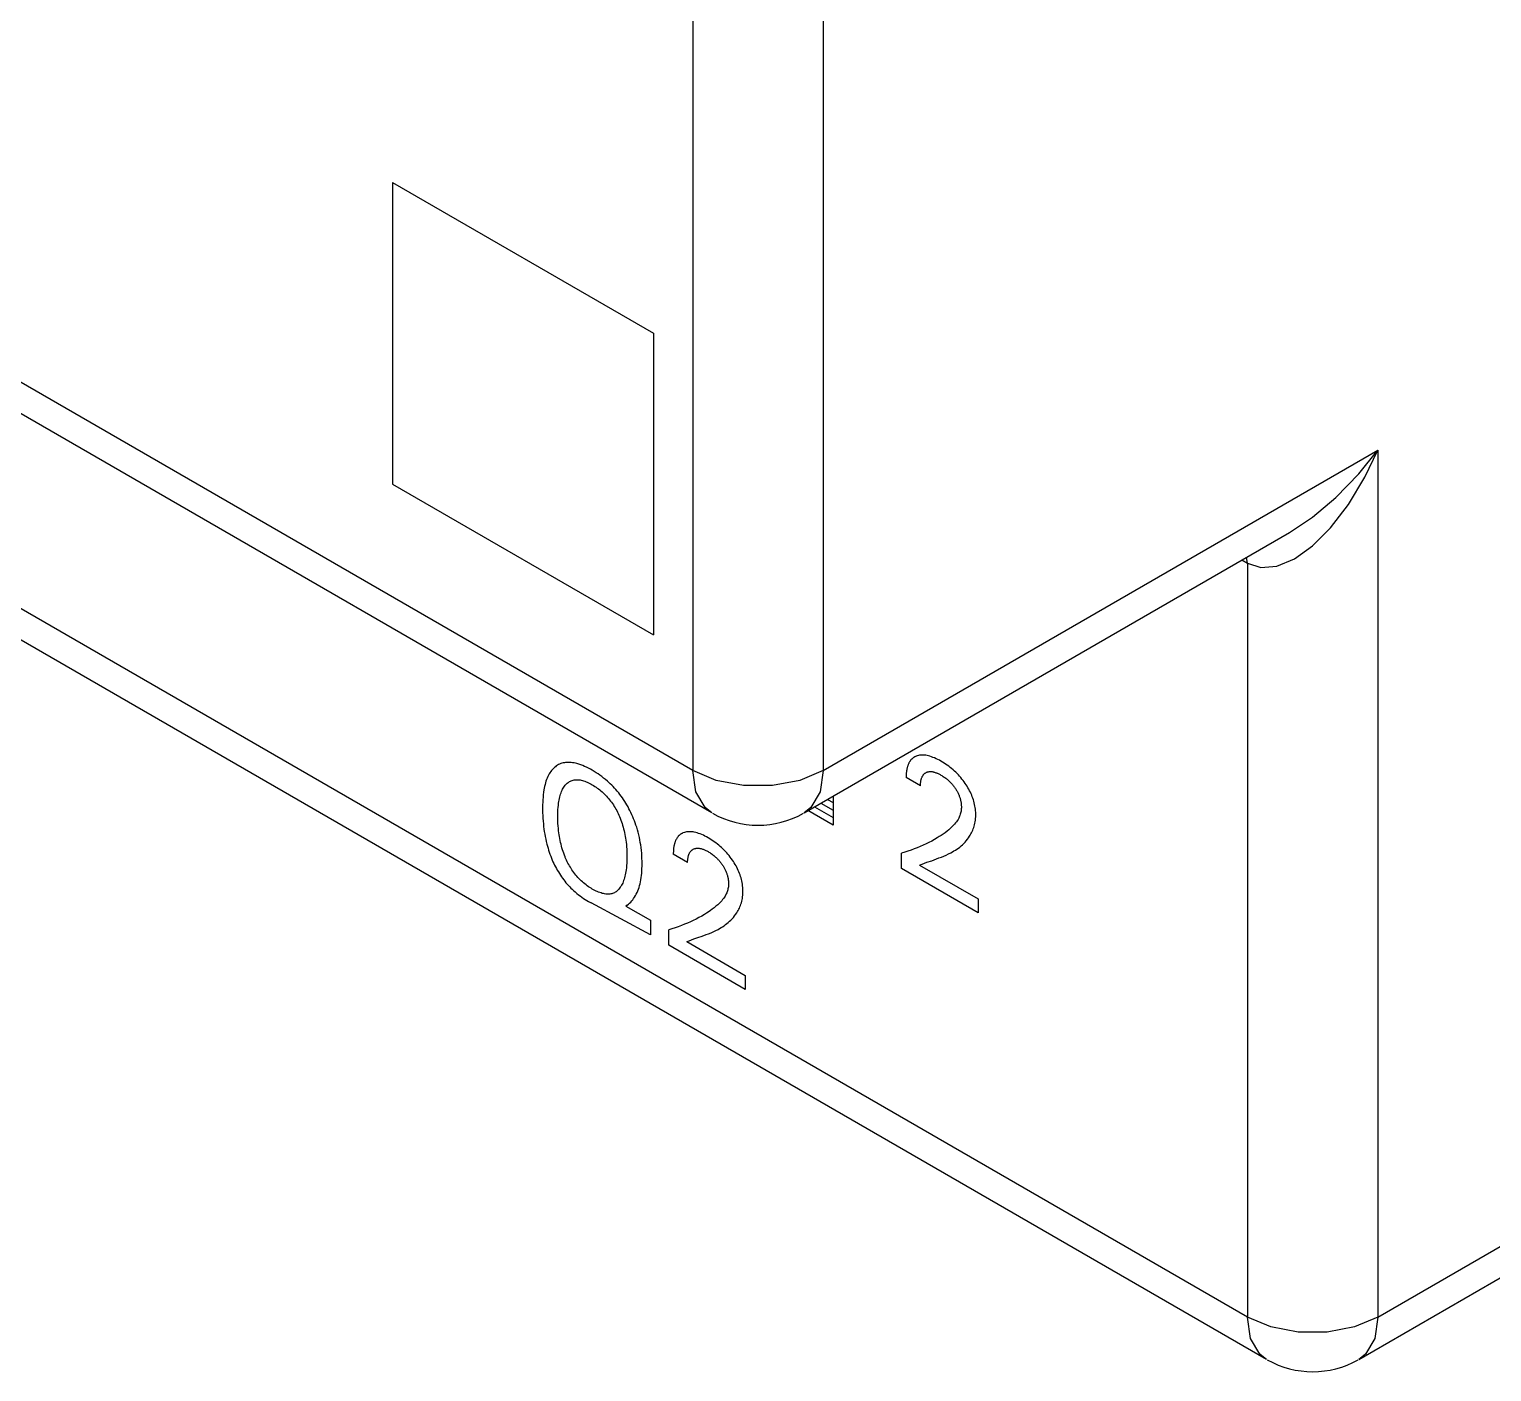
# Model space of a CAD drawing. Extents: x 0 to 420, y 0 to 297.
# Drawn here: x 187.28 to 203.12, y 102.92 to 117.46 of the extents above; entities that cross this region are included whole.
import ezdxf

# ---------------------------------------------------------------- set-up
doc = ezdxf.new("R2010")
doc.units = 0
doc.header["$LTSCALE"] = 23.1
doc.layers.add('40000_ISO', color=7, linetype='CONTINUOUS')

msp = doc.modelspace()

# ---------------------------------------------------------------- linework, layer by layer
at = {"layer": '40000_ISO', "color": 7, "linetype": 'CONTINUOUS'}
for p, q in [((194.467, 144.537), (194.467, 109.427)), ((195.881, 144.537), (195.881, 109.427)), ((194.467, 109.427), (170.779, 123.103)), ((194.674, 108.969), (170.986, 122.646)), ((200.477, 103.508), (176.789, 117.184)), ((200.684, 103.05), (176.996, 116.726)), ((191.214, 115.796), (194.042, 114.163)), ((191.214, 115.796), (191.214, 112.53)), ((194.042, 114.163), (194.042, 110.897)), ((195.881, 109.427), (201.891, 112.897)), ((201.685, 112.642), (201.891, 112.897)), ((201.75, 112.605), (201.891, 112.897)), ((201.891, 112.897), (201.891, 103.508)), ((191.214, 112.53), (194.042, 110.897)), ((201.436, 112.385), (201.685, 112.642)), ((201.57, 112.308), (201.75, 112.605)), ((201.18, 112.17), (201.436, 112.385)), ((201.377, 112.057), (201.57, 112.308)), ((200.934, 112.007), (201.18, 112.17)), ((201.181, 111.86), (201.377, 112.057)), ((195.674, 108.969), (200.934, 112.007)), ((200.416, 111.708), (200.477, 111.673)), ((200.477, 111.673), (200.465, 111.736)), ((200.796, 111.639), (200.985, 111.719)), ((200.985, 111.719), (201.181, 111.86)), ((200.477, 111.673), (200.623, 111.625)), ((200.477, 111.673), (200.477, 103.508)), ((200.623, 111.625), (200.796, 111.639)), ((201.891, 103.508), (214.124, 110.57)), ((201.684, 103.05), (213.167, 109.679)), ((193.012, 109.491), (193.001, 109.484)), ((193.024, 109.496), (193.012, 109.491)), ((193.037, 109.502), (193.024, 109.496)), ((193.05, 109.506), (193.037, 109.502)), ((193.063, 109.51), (193.05, 109.506)), ((193.076, 109.512), (193.063, 109.51)), ((193.09, 109.514), (193.076, 109.512)), ((193.105, 109.516), (193.09, 109.514)), ((193.12, 109.516), (193.105, 109.516)), ((193.135, 109.515), (193.12, 109.516)), ((193.15, 109.514), (193.135, 109.515)), ((193.165, 109.512), (193.15, 109.514)), ((193.181, 109.51), (193.165, 109.512)), ((193.197, 109.506), (193.181, 109.51)), ((193.213, 109.502), (193.197, 109.506)), ((193.233, 109.496), (193.213, 109.502)), ((193.254, 109.489), (193.233, 109.496)), ((193.275, 109.481), (193.254, 109.489)), ((196.8, 109.489), (196.798, 109.483)), ((196.802, 109.494), (196.8, 109.489)), ((196.805, 109.5), (196.802, 109.494)), ((196.807, 109.505), (196.805, 109.5)), ((196.81, 109.51), (196.807, 109.505)), ((196.812, 109.515), (196.81, 109.51)), ((196.815, 109.52), (196.812, 109.515)), ((196.818, 109.524), (196.815, 109.52)), ((196.821, 109.529), (196.818, 109.524)), ((196.824, 109.533), (196.821, 109.529)), ((196.827, 109.538), (196.824, 109.533)), ((196.83, 109.541), (196.827, 109.538)), ((196.834, 109.545), (196.83, 109.541)), ((196.837, 109.549), (196.834, 109.545)), ((196.84, 109.552), (196.837, 109.549)), ((196.844, 109.555), (196.84, 109.552)), ((196.847, 109.558), (196.844, 109.555)), ((196.851, 109.561), (196.847, 109.558)), ((196.855, 109.564), (196.851, 109.561)), ((196.859, 109.567), (196.855, 109.564)), ((196.863, 109.57), (196.859, 109.567)), ((196.867, 109.572), (196.863, 109.57)), ((196.871, 109.574), (196.867, 109.572)), ((196.875, 109.577), (196.871, 109.574)), ((196.879, 109.579), (196.875, 109.577)), ((196.884, 109.581), (196.879, 109.579)), ((196.888, 109.583), (196.884, 109.581)), ((196.9, 109.587), (196.888, 109.583)), ((196.912, 109.59), (196.9, 109.587)), ((196.924, 109.593), (196.912, 109.59)), ((196.937, 109.594), (196.924, 109.593)), ((196.95, 109.595), (196.937, 109.594)), ((196.963, 109.595), (196.95, 109.595)), ((196.978, 109.594), (196.963, 109.595)), ((196.992, 109.592), (196.978, 109.594)), ((197.007, 109.589), (196.992, 109.592)), ((197.022, 109.586), (197.007, 109.589)), ((197.037, 109.582), (197.022, 109.586)), ((197.053, 109.577), (197.037, 109.582)), ((197.07, 109.57), (197.053, 109.577)), ((197.087, 109.563), (197.07, 109.57)), ((197.104, 109.555), (197.087, 109.563)), ((197.122, 109.547), (197.104, 109.555)), ((197.139, 109.538), (197.122, 109.547)), ((197.156, 109.528), (197.139, 109.538)), ((197.173, 109.518), (197.156, 109.528)), ((197.19, 109.507), (197.173, 109.518)), ((197.207, 109.496), (197.19, 109.507)), ((197.224, 109.485), (197.207, 109.496)), ((192.89, 109.345), (192.883, 109.329)), ((192.897, 109.362), (192.89, 109.345)), ((192.904, 109.376), (192.897, 109.362)), ((192.912, 109.39), (192.904, 109.376)), ((192.92, 109.403), (192.912, 109.39)), ((192.929, 109.416), (192.92, 109.403)), ((192.938, 109.428), (192.929, 109.416)), ((192.947, 109.439), (192.938, 109.428)), ((192.958, 109.45), (192.947, 109.439)), ((192.968, 109.46), (192.958, 109.45)), ((192.979, 109.469), (192.968, 109.46)), ((192.989, 109.477), (192.979, 109.469)), ((193.001, 109.484), (192.989, 109.477)), ((193.295, 109.472), (193.275, 109.481)), ((193.316, 109.463), (193.295, 109.472)), ((193.337, 109.452), (193.316, 109.463)), ((193.358, 109.441), (193.337, 109.452)), ((193.379, 109.43), (193.358, 109.441)), ((193.399, 109.417), (193.379, 109.43)), ((193.42, 109.404), (193.399, 109.417)), ((193.441, 109.391), (193.42, 109.404)), ((193.461, 109.377), (193.441, 109.391)), ((193.482, 109.362), (193.461, 109.377)), ((193.502, 109.346), (193.482, 109.362)), ((193.523, 109.33), (193.502, 109.346)), ((193.543, 109.313), (193.523, 109.33)), ((194.72, 109.321), (194.467, 109.427)), ((194.501, 109.197), (194.467, 109.427)), ((195.881, 109.427), (195.628, 109.321)), ((195.881, 109.427), (195.847, 109.197)), ((196.78, 109.389), (196.779, 109.381)), ((196.779, 109.381), (196.779, 109.374)), ((196.779, 109.374), (196.779, 109.366)), ((196.779, 109.366), (196.779, 109.358)), ((196.779, 109.358), (196.779, 109.35)), ((196.935, 109.26), (196.779, 109.35)), ((196.781, 109.404), (196.78, 109.396)), ((196.78, 109.396), (196.78, 109.389)), ((196.782, 109.411), (196.781, 109.404)), ((196.783, 109.418), (196.782, 109.411)), ((196.784, 109.426), (196.783, 109.418)), ((196.785, 109.433), (196.784, 109.426)), ((196.786, 109.44), (196.785, 109.433)), ((196.788, 109.447), (196.786, 109.44)), ((196.789, 109.453), (196.788, 109.447)), ((196.791, 109.46), (196.789, 109.453)), ((196.793, 109.466), (196.791, 109.46)), ((196.794, 109.472), (196.793, 109.466)), ((196.796, 109.478), (196.794, 109.472)), ((196.798, 109.483), (196.796, 109.478)), ((196.942, 109.327), (196.943, 109.333)), ((196.943, 109.333), (196.945, 109.339)), ((196.945, 109.339), (196.947, 109.345)), ((196.947, 109.345), (196.949, 109.351)), ((196.949, 109.351), (196.951, 109.356)), ((196.951, 109.356), (196.953, 109.361)), ((196.953, 109.361), (196.956, 109.366)), ((196.956, 109.366), (196.959, 109.371)), ((196.959, 109.371), (196.962, 109.375)), ((196.962, 109.375), (196.965, 109.38)), ((196.965, 109.38), (196.968, 109.384)), ((196.968, 109.384), (196.972, 109.387)), ((196.972, 109.387), (196.975, 109.391)), ((196.975, 109.391), (196.979, 109.394)), ((196.979, 109.394), (196.983, 109.397)), ((196.983, 109.397), (196.987, 109.4)), ((196.987, 109.4), (196.991, 109.403)), ((196.991, 109.403), (196.996, 109.405)), ((196.996, 109.405), (197.001, 109.408)), ((197.001, 109.408), (197.006, 109.41)), ((197.006, 109.41), (197.011, 109.412)), ((197.011, 109.412), (197.017, 109.413)), ((197.017, 109.413), (197.023, 109.414)), ((197.023, 109.414), (197.029, 109.415)), ((197.029, 109.415), (197.035, 109.416)), ((197.035, 109.416), (197.041, 109.416)), ((197.041, 109.416), (197.047, 109.416)), ((197.047, 109.416), (197.053, 109.416)), ((197.053, 109.416), (197.06, 109.415)), ((197.06, 109.415), (197.067, 109.414)), ((197.067, 109.414), (197.074, 109.413)), ((197.074, 109.413), (197.08, 109.411)), ((197.08, 109.411), (197.087, 109.409)), ((197.087, 109.409), (197.094, 109.407)), ((197.094, 109.407), (197.102, 109.404)), ((197.102, 109.404), (197.11, 109.401)), ((197.11, 109.401), (197.117, 109.398)), ((197.117, 109.398), (197.125, 109.395)), ((197.125, 109.395), (197.133, 109.391)), ((197.133, 109.391), (197.141, 109.387)), ((197.141, 109.387), (197.148, 109.383)), ((197.148, 109.383), (197.156, 109.378)), ((197.156, 109.378), (197.165, 109.373)), ((197.165, 109.373), (197.174, 109.368)), ((197.174, 109.368), (197.182, 109.362)), ((197.182, 109.362), (197.191, 109.356)), ((197.191, 109.356), (197.2, 109.35)), ((197.2, 109.35), (197.208, 109.344)), ((197.208, 109.344), (197.217, 109.337)), ((197.217, 109.337), (197.224, 109.332)), ((197.241, 109.473), (197.224, 109.485)), ((197.224, 109.332), (197.23, 109.326)), ((197.257, 109.46), (197.241, 109.473)), ((197.272, 109.448), (197.257, 109.46)), ((197.287, 109.435), (197.272, 109.448)), ((197.302, 109.422), (197.287, 109.435)), ((197.317, 109.408), (197.302, 109.422)), ((197.331, 109.394), (197.317, 109.408)), ((197.345, 109.38), (197.331, 109.394)), ((197.358, 109.365), (197.345, 109.38)), ((197.371, 109.351), (197.358, 109.365)), ((197.384, 109.335), (197.371, 109.351)), ((197.396, 109.32), (197.384, 109.335)), ((192.851, 109.192), (192.847, 109.165)), ((192.855, 109.217), (192.851, 109.192)), ((192.858, 109.237), (192.855, 109.217)), ((192.862, 109.256), (192.858, 109.237)), ((192.867, 109.275), (192.862, 109.256)), ((192.872, 109.293), (192.867, 109.275)), ((192.877, 109.311), (192.872, 109.293)), ((192.883, 109.329), (192.877, 109.311)), ((193.031, 109.157), (193.036, 109.172)), ((193.036, 109.172), (193.041, 109.187)), ((193.041, 109.187), (193.046, 109.2)), ((193.046, 109.2), (193.051, 109.213)), ((193.051, 109.213), (193.057, 109.225)), ((193.057, 109.225), (193.064, 109.237)), ((193.064, 109.237), (193.071, 109.248)), ((193.071, 109.248), (193.078, 109.258)), ((193.078, 109.258), (193.086, 109.268)), ((193.086, 109.268), (193.093, 109.276)), ((193.093, 109.276), (193.1, 109.284)), ((193.1, 109.284), (193.108, 109.291)), ((193.108, 109.291), (193.116, 109.297)), ((193.116, 109.297), (193.124, 109.303)), ((193.124, 109.303), (193.133, 109.309)), ((193.133, 109.309), (193.142, 109.313)), ((193.142, 109.313), (193.151, 109.317)), ((193.151, 109.317), (193.161, 109.321)), ((193.161, 109.321), (193.171, 109.324)), ((193.171, 109.324), (193.181, 109.326)), ((193.181, 109.326), (193.192, 109.327)), ((193.192, 109.327), (193.202, 109.328)), ((193.202, 109.328), (193.213, 109.328)), ((193.213, 109.328), (193.224, 109.327)), ((193.224, 109.327), (193.236, 109.326)), ((193.236, 109.326), (193.247, 109.325)), ((193.247, 109.325), (193.259, 109.322)), ((193.259, 109.322), (193.272, 109.319)), ((193.272, 109.319), (193.285, 109.315)), ((193.285, 109.315), (193.298, 109.311)), ((193.298, 109.311), (193.311, 109.306)), ((193.311, 109.306), (193.325, 109.3)), ((193.325, 109.3), (193.338, 109.294)), ((193.338, 109.294), (193.352, 109.287)), ((193.352, 109.287), (193.365, 109.28)), ((193.365, 109.28), (193.379, 109.272)), ((193.379, 109.272), (193.392, 109.264)), ((193.392, 109.264), (193.406, 109.256)), ((193.406, 109.256), (193.42, 109.247)), ((193.42, 109.247), (193.433, 109.237)), ((193.433, 109.237), (193.446, 109.228)), ((193.446, 109.228), (193.46, 109.217)), ((193.46, 109.217), (193.473, 109.206)), ((193.473, 109.206), (193.486, 109.195)), ((193.486, 109.195), (193.499, 109.183)), ((193.499, 109.183), (193.511, 109.172)), ((193.511, 109.172), (193.522, 109.161)), ((193.559, 109.298), (193.543, 109.313)), ((193.574, 109.284), (193.559, 109.298)), ((193.59, 109.268), (193.574, 109.284)), ((193.605, 109.253), (193.59, 109.268)), ((193.621, 109.237), (193.605, 109.253)), ((193.635, 109.22), (193.621, 109.237)), ((193.65, 109.203), (193.635, 109.22)), ((193.665, 109.185), (193.65, 109.203)), ((193.679, 109.167), (193.665, 109.185)), ((194.601, 109.026), (194.501, 109.197)), ((195.017, 109.265), (194.72, 109.321)), ((195.33, 109.265), (195.017, 109.265)), ((195.628, 109.321), (195.33, 109.265)), ((195.847, 109.197), (195.747, 109.026)), ((196.935, 109.278), (196.936, 109.287)), ((196.935, 109.269), (196.935, 109.278)), ((196.935, 109.26), (196.935, 109.269)), ((196.936, 109.295), (196.937, 109.303)), ((196.936, 109.287), (196.936, 109.295)), ((196.937, 109.303), (196.938, 109.311)), ((196.938, 109.311), (196.94, 109.319)), ((196.94, 109.319), (196.942, 109.327)), ((197.23, 109.326), (197.237, 109.32)), ((197.237, 109.32), (197.243, 109.314)), ((197.243, 109.314), (197.25, 109.308)), ((197.25, 109.308), (197.256, 109.302)), ((197.256, 109.302), (197.263, 109.295)), ((197.263, 109.295), (197.269, 109.288)), ((197.269, 109.288), (197.275, 109.282)), ((197.275, 109.282), (197.281, 109.275)), ((197.281, 109.275), (197.286, 109.268)), ((197.286, 109.268), (197.292, 109.261)), ((197.292, 109.261), (197.297, 109.254)), ((197.297, 109.254), (197.303, 109.247)), ((197.303, 109.247), (197.308, 109.239)), ((197.308, 109.239), (197.313, 109.232)), ((197.313, 109.232), (197.318, 109.225)), ((197.318, 109.225), (197.322, 109.218)), ((197.322, 109.218), (197.326, 109.21)), ((197.326, 109.21), (197.331, 109.203)), ((197.331, 109.203), (197.335, 109.196)), ((197.335, 109.196), (197.338, 109.188)), ((197.338, 109.188), (197.342, 109.181)), ((197.342, 109.181), (197.346, 109.173)), ((197.346, 109.173), (197.349, 109.166)), ((197.408, 109.304), (197.396, 109.32)), ((197.42, 109.287), (197.408, 109.304)), ((197.43, 109.272), (197.42, 109.287)), ((197.44, 109.257), (197.43, 109.272)), ((197.449, 109.241), (197.44, 109.257)), ((197.458, 109.225), (197.449, 109.241)), ((197.467, 109.209), (197.458, 109.225)), ((197.475, 109.193), (197.467, 109.209)), ((197.483, 109.176), (197.475, 109.193)), ((197.49, 109.16), (197.483, 109.176)), ((192.841, 109.055), (192.84, 109.027)), ((192.84, 109.027), (192.84, 108.998)), ((192.842, 109.083), (192.841, 109.055)), ((192.843, 109.111), (192.842, 109.083)), ((192.845, 109.138), (192.843, 109.111)), ((192.847, 109.165), (192.845, 109.138)), ((193.007, 109.004), (193.009, 109.028)), ((193.009, 109.028), (193.011, 109.051)), ((193.011, 109.051), (193.014, 109.075)), ((193.014, 109.075), (193.016, 109.092)), ((193.016, 109.092), (193.019, 109.108)), ((193.019, 109.108), (193.023, 109.125)), ((193.023, 109.125), (193.027, 109.141)), ((193.027, 109.141), (193.031, 109.157)), ((193.522, 109.161), (193.534, 109.149)), ((193.534, 109.149), (193.545, 109.136)), ((193.545, 109.136), (193.556, 109.124)), ((193.556, 109.124), (193.567, 109.11)), ((193.567, 109.11), (193.577, 109.097)), ((193.577, 109.097), (193.587, 109.083)), ((193.587, 109.083), (193.597, 109.069)), ((193.597, 109.069), (193.607, 109.054)), ((193.607, 109.054), (193.616, 109.039)), ((193.616, 109.039), (193.626, 109.024)), ((193.626, 109.024), (193.634, 109.009)), ((193.692, 109.149), (193.679, 109.167)), ((193.705, 109.131), (193.692, 109.149)), ((193.718, 109.112), (193.705, 109.131)), ((193.731, 109.093), (193.718, 109.112)), ((193.743, 109.073), (193.731, 109.093)), ((193.754, 109.054), (193.743, 109.073)), ((193.766, 109.034), (193.754, 109.054)), ((193.776, 109.014), (193.766, 109.034)), ((193.787, 108.993), (193.776, 109.014)), ((194.674, 108.969), (194.601, 109.026)), ((195.747, 109.026), (195.674, 108.969)), ((195.785, 109.034), (195.987, 108.917)), ((195.856, 109.074), (195.987, 108.998)), ((195.926, 109.115), (195.987, 109.08)), ((195.987, 109.15), (195.987, 108.835)), ((197.349, 109.166), (197.352, 109.158)), ((197.352, 109.158), (197.355, 109.15)), ((197.355, 109.15), (197.358, 109.142)), ((197.358, 109.142), (197.36, 109.135)), ((197.36, 109.135), (197.363, 109.127)), ((197.363, 109.127), (197.365, 109.119)), ((197.365, 109.119), (197.367, 109.112)), ((197.367, 109.112), (197.369, 109.104)), ((197.369, 109.104), (197.371, 109.096)), ((197.371, 109.096), (197.372, 109.088)), ((197.372, 109.088), (197.374, 109.08)), ((197.374, 109.08), (197.375, 109.071)), ((197.375, 109.071), (197.376, 109.063)), ((197.376, 109.063), (197.377, 109.055)), ((197.377, 109.055), (197.377, 109.047)), ((197.377, 109.047), (197.378, 109.04)), ((197.378, 109.024), (197.377, 109.011)), ((197.378, 109.04), (197.378, 109.032)), ((197.378, 109.032), (197.378, 109.024)), ((197.496, 109.143), (197.49, 109.16)), ((197.502, 109.127), (197.496, 109.143)), ((197.508, 109.11), (197.502, 109.127)), ((197.513, 109.094), (197.508, 109.11)), ((197.517, 109.077), (197.513, 109.094)), ((197.521, 109.061), (197.517, 109.077)), ((197.525, 109.043), (197.521, 109.061)), ((197.528, 109.026), (197.525, 109.043)), ((197.53, 109.009), (197.528, 109.026)), ((192.84, 108.998), (192.841, 108.969)), ((192.841, 108.969), (192.842, 108.94)), ((192.842, 108.94), (192.844, 108.91)), ((192.844, 108.91), (192.846, 108.88)), ((192.846, 108.88), (192.849, 108.85)), ((193.005, 108.955), (193.006, 108.98)), ((193.005, 108.93), (193.005, 108.955)), ((193.005, 108.905), (193.005, 108.93)), ((193.006, 108.879), (193.005, 108.905)), ((193.006, 108.98), (193.007, 109.004)), ((193.007, 108.853), (193.006, 108.879)), ((193.634, 109.009), (193.643, 108.993)), ((193.643, 108.993), (193.651, 108.977)), ((193.651, 108.977), (193.658, 108.961)), ((193.658, 108.961), (193.666, 108.945)), ((193.666, 108.945), (193.673, 108.929)), ((193.673, 108.929), (193.68, 108.91)), ((193.68, 108.91), (193.688, 108.891)), ((193.688, 108.891), (193.695, 108.872)), ((193.695, 108.872), (193.701, 108.853)), ((193.798, 108.971), (193.787, 108.993)), ((193.808, 108.949), (193.798, 108.971)), ((193.818, 108.926), (193.808, 108.949)), ((193.827, 108.904), (193.818, 108.926)), ((193.836, 108.881), (193.827, 108.904)), ((193.845, 108.859), (193.836, 108.881)), ((193.852, 108.836), (193.845, 108.859)), ((195.987, 108.835), (195.714, 108.993)), ((197.314, 108.859), (197.304, 108.847)), ((197.323, 108.871), (197.314, 108.859)), ((197.332, 108.884), (197.323, 108.871)), ((197.341, 108.898), (197.332, 108.884)), ((197.349, 108.912), (197.341, 108.898)), ((197.353, 108.922), (197.349, 108.912)), ((197.358, 108.932), (197.353, 108.922)), ((197.362, 108.942), (197.358, 108.932)), ((197.366, 108.953), (197.362, 108.942)), ((197.369, 108.964), (197.366, 108.953)), ((197.372, 108.975), (197.369, 108.964)), ((197.374, 108.987), (197.372, 108.975)), ((197.376, 108.999), (197.374, 108.987)), ((197.377, 109.011), (197.376, 108.999)), ((197.52, 108.84), (197.524, 108.856)), ((197.524, 108.856), (197.527, 108.873)), ((197.527, 108.873), (197.53, 108.889)), ((197.532, 108.992), (197.53, 109.009)), ((197.53, 108.889), (197.532, 108.906)), ((197.533, 108.975), (197.532, 108.992)), ((197.532, 108.906), (197.533, 108.924)), ((197.534, 108.958), (197.533, 108.975)), ((197.533, 108.924), (197.534, 108.942)), ((197.534, 108.942), (197.534, 108.958)), ((192.849, 108.85), (192.852, 108.82)), ((192.852, 108.82), (192.855, 108.793)), ((192.855, 108.793), (192.859, 108.766)), ((192.859, 108.766), (192.864, 108.739)), ((192.864, 108.739), (192.869, 108.712)), ((192.869, 108.712), (192.874, 108.685)), ((193.008, 108.827), (193.007, 108.853)), ((193.011, 108.8), (193.008, 108.827)), ((193.014, 108.773), (193.011, 108.8)), ((193.016, 108.753), (193.014, 108.773)), ((193.019, 108.732), (193.016, 108.753)), ((193.022, 108.712), (193.019, 108.732)), ((193.026, 108.691), (193.022, 108.712)), ((193.701, 108.853), (193.707, 108.834)), ((193.707, 108.834), (193.713, 108.815)), ((193.713, 108.815), (193.718, 108.796)), ((193.718, 108.796), (193.723, 108.775)), ((193.723, 108.775), (193.728, 108.755)), ((193.728, 108.755), (193.732, 108.734)), ((193.732, 108.734), (193.736, 108.713)), ((193.736, 108.713), (193.739, 108.693)), ((193.86, 108.814), (193.852, 108.836)), ((193.868, 108.786), (193.86, 108.814)), ((193.876, 108.758), (193.868, 108.786)), ((193.883, 108.731), (193.876, 108.758)), ((193.889, 108.703), (193.883, 108.731)), ((193.894, 108.676), (193.889, 108.703)), ((194.298, 108.699), (194.295, 108.695)), ((194.302, 108.703), (194.298, 108.699)), ((194.305, 108.708), (194.302, 108.703)), ((194.308, 108.712), (194.305, 108.708)), ((194.311, 108.715), (194.308, 108.712)), ((194.314, 108.719), (194.311, 108.715)), ((194.318, 108.722), (194.314, 108.719)), ((194.321, 108.725), (194.318, 108.722)), ((194.325, 108.729), (194.321, 108.725)), ((194.329, 108.732), (194.325, 108.729)), ((194.332, 108.734), (194.329, 108.732)), ((194.336, 108.737), (194.332, 108.734)), ((194.34, 108.74), (194.336, 108.737)), ((194.344, 108.742), (194.34, 108.74)), ((194.348, 108.745), (194.344, 108.742)), ((194.352, 108.747), (194.348, 108.745)), ((194.357, 108.749), (194.352, 108.747)), ((194.361, 108.751), (194.357, 108.749)), ((194.365, 108.753), (194.361, 108.751)), ((194.377, 108.757), (194.365, 108.753)), ((194.389, 108.76), (194.377, 108.757)), ((194.401, 108.763), (194.389, 108.76)), ((194.414, 108.764), (194.401, 108.763)), ((194.427, 108.765), (194.414, 108.764)), ((194.441, 108.765), (194.427, 108.765)), ((194.455, 108.764), (194.441, 108.765)), ((194.47, 108.762), (194.455, 108.764)), ((194.484, 108.76), (194.47, 108.762)), ((194.499, 108.756), (194.484, 108.76)), ((194.515, 108.752), (194.499, 108.756)), ((194.53, 108.747), (194.515, 108.752)), ((194.547, 108.741), (194.53, 108.747)), ((194.564, 108.733), (194.547, 108.741)), ((194.582, 108.726), (194.564, 108.733)), ((194.599, 108.717), (194.582, 108.726)), ((194.616, 108.708), (194.599, 108.717)), ((194.634, 108.698), (194.616, 108.708)), ((194.651, 108.688), (194.634, 108.698)), ((197.115, 108.698), (197.086, 108.681)), ((197.137, 108.711), (197.115, 108.698)), ((197.159, 108.725), (197.137, 108.711)), ((197.18, 108.739), (197.159, 108.725)), ((197.201, 108.754), (197.18, 108.739)), ((197.222, 108.77), (197.201, 108.754)), ((197.242, 108.786), (197.222, 108.77)), ((197.261, 108.804), (197.242, 108.786)), ((197.272, 108.814), (197.261, 108.804)), ((197.283, 108.824), (197.272, 108.814)), ((197.294, 108.835), (197.283, 108.824)), ((197.304, 108.847), (197.294, 108.835)), ((197.443, 108.683), (197.455, 108.699)), ((197.455, 108.699), (197.466, 108.716)), ((197.466, 108.716), (197.474, 108.728)), ((197.474, 108.728), (197.481, 108.741)), ((197.481, 108.741), (197.488, 108.754)), ((197.488, 108.754), (197.494, 108.767)), ((197.494, 108.767), (197.5, 108.781)), ((197.5, 108.781), (197.506, 108.795)), ((197.506, 108.795), (197.511, 108.81)), ((197.511, 108.81), (197.516, 108.825)), ((197.516, 108.825), (197.52, 108.84)), ((192.874, 108.685), (192.88, 108.657)), ((192.88, 108.657), (192.887, 108.63)), ((192.887, 108.63), (192.893, 108.608)), ((192.893, 108.608), (192.899, 108.587)), ((192.899, 108.587), (192.905, 108.565)), ((192.905, 108.565), (192.912, 108.543)), ((192.912, 108.543), (192.92, 108.522)), ((193.03, 108.67), (193.026, 108.691)), ((193.035, 108.649), (193.03, 108.67)), ((193.04, 108.628), (193.035, 108.649)), ((193.045, 108.608), (193.04, 108.628)), ((193.05, 108.589), (193.045, 108.608)), ((193.056, 108.57), (193.05, 108.589)), ((193.062, 108.551), (193.056, 108.57)), ((193.069, 108.532), (193.062, 108.551)), ((193.739, 108.693), (193.742, 108.673)), ((193.742, 108.673), (193.745, 108.653)), ((193.745, 108.653), (193.748, 108.626)), ((193.748, 108.626), (193.75, 108.6)), ((193.75, 108.6), (193.752, 108.574)), ((193.752, 108.574), (193.753, 108.548)), ((193.753, 108.548), (193.753, 108.523)), ((193.899, 108.649), (193.894, 108.676)), ((193.903, 108.622), (193.899, 108.649)), ((193.908, 108.592), (193.903, 108.622)), ((193.911, 108.562), (193.908, 108.592)), ((193.914, 108.533), (193.911, 108.562)), ((194.257, 108.544), (194.256, 108.536)), ((194.258, 108.567), (194.257, 108.559)), ((194.257, 108.559), (194.257, 108.551)), ((194.257, 108.551), (194.257, 108.544)), ((194.259, 108.574), (194.258, 108.567)), ((194.26, 108.589), (194.259, 108.581)), ((194.259, 108.581), (194.259, 108.574)), ((194.261, 108.596), (194.26, 108.589)), ((194.262, 108.603), (194.261, 108.596)), ((194.264, 108.61), (194.262, 108.603)), ((194.265, 108.617), (194.264, 108.61)), ((194.267, 108.624), (194.265, 108.617)), ((194.268, 108.63), (194.267, 108.624)), ((194.27, 108.636), (194.268, 108.63)), ((194.272, 108.642), (194.27, 108.636)), ((194.274, 108.648), (194.272, 108.642)), ((194.276, 108.654), (194.274, 108.648)), ((194.278, 108.659), (194.276, 108.654)), ((194.28, 108.665), (194.278, 108.659)), ((194.282, 108.67), (194.28, 108.665)), ((194.285, 108.675), (194.282, 108.67)), ((194.287, 108.68), (194.285, 108.675)), ((194.29, 108.685), (194.287, 108.68)), ((194.293, 108.69), (194.29, 108.685)), ((194.295, 108.695), (194.293, 108.69)), ((194.433, 108.536), (194.436, 108.541)), ((194.436, 108.541), (194.439, 108.546)), ((194.439, 108.546), (194.442, 108.55)), ((194.442, 108.55), (194.446, 108.554)), ((194.446, 108.554), (194.449, 108.558)), ((194.449, 108.558), (194.453, 108.561)), ((194.453, 108.561), (194.456, 108.565)), ((194.456, 108.565), (194.46, 108.568)), ((194.46, 108.568), (194.465, 108.57)), ((194.465, 108.57), (194.469, 108.573)), ((194.469, 108.573), (194.473, 108.575)), ((194.473, 108.575), (194.478, 108.578)), ((194.478, 108.578), (194.483, 108.58)), ((194.483, 108.58), (194.489, 108.582)), ((194.489, 108.582), (194.494, 108.583)), ((194.494, 108.583), (194.5, 108.584)), ((194.5, 108.584), (194.506, 108.585)), ((194.506, 108.585), (194.512, 108.586)), ((194.512, 108.586), (194.518, 108.586)), ((194.518, 108.586), (194.524, 108.586)), ((194.524, 108.586), (194.531, 108.586)), ((194.531, 108.586), (194.537, 108.585)), ((194.537, 108.585), (194.544, 108.584)), ((194.544, 108.584), (194.551, 108.583)), ((194.551, 108.583), (194.558, 108.581)), ((194.558, 108.581), (194.565, 108.579)), ((194.565, 108.579), (194.572, 108.577)), ((194.572, 108.577), (194.579, 108.575)), ((194.579, 108.575), (194.587, 108.572)), ((194.587, 108.572), (194.595, 108.568)), ((194.595, 108.568), (194.602, 108.565)), ((194.602, 108.565), (194.61, 108.561)), ((194.61, 108.561), (194.618, 108.557)), ((194.618, 108.557), (194.626, 108.553)), ((194.626, 108.553), (194.634, 108.549)), ((194.634, 108.549), (194.642, 108.544)), ((194.642, 108.544), (194.651, 108.538)), ((194.668, 108.678), (194.651, 108.688)), ((194.651, 108.538), (194.66, 108.533)), ((194.684, 108.667), (194.668, 108.678)), ((194.701, 108.655), (194.684, 108.667)), ((194.718, 108.643), (194.701, 108.655)), ((194.735, 108.63), (194.718, 108.643)), ((194.75, 108.618), (194.735, 108.63)), ((194.765, 108.605), (194.75, 108.618)), ((194.779, 108.592), (194.765, 108.605)), ((194.794, 108.579), (194.779, 108.592)), ((194.808, 108.564), (194.794, 108.579)), ((194.823, 108.55), (194.808, 108.564)), ((194.836, 108.535), (194.823, 108.55)), ((196.764, 108.543), (196.729, 108.532)), ((196.799, 108.554), (196.764, 108.543)), ((196.833, 108.566), (196.799, 108.554)), ((196.867, 108.579), (196.833, 108.566)), ((196.9, 108.591), (196.867, 108.579)), ((196.932, 108.605), (196.9, 108.591)), ((196.964, 108.619), (196.932, 108.605)), ((196.996, 108.634), (196.964, 108.619)), ((197.026, 108.649), (196.996, 108.634)), ((197.056, 108.664), (197.026, 108.649)), ((197.086, 108.681), (197.056, 108.664)), ((197.263, 108.537), (197.28, 108.546)), ((197.28, 108.546), (197.297, 108.556)), ((197.297, 108.556), (197.313, 108.566)), ((197.313, 108.566), (197.329, 108.576)), ((197.329, 108.576), (197.345, 108.588)), ((197.345, 108.588), (197.36, 108.599)), ((197.36, 108.599), (197.375, 108.612)), ((197.375, 108.612), (197.389, 108.624)), ((197.389, 108.624), (197.403, 108.638)), ((197.403, 108.638), (197.417, 108.652)), ((197.417, 108.652), (197.43, 108.667)), ((197.43, 108.667), (197.443, 108.683)), ((192.92, 108.522), (192.928, 108.5)), ((192.928, 108.5), (192.936, 108.479)), ((192.936, 108.479), (192.945, 108.457)), ((192.945, 108.457), (192.953, 108.438)), ((192.953, 108.438), (192.962, 108.42)), ((192.962, 108.42), (192.971, 108.401)), ((192.971, 108.401), (192.98, 108.383)), ((192.98, 108.383), (192.99, 108.365)), ((193.076, 108.512), (193.069, 108.532)), ((193.084, 108.493), (193.076, 108.512)), ((193.086, 108.487), (193.084, 108.493)), ((193.093, 108.471), (193.086, 108.487)), ((193.1, 108.456), (193.093, 108.471)), ((193.108, 108.44), (193.1, 108.456)), ((193.115, 108.425), (193.108, 108.44)), ((193.124, 108.409), (193.115, 108.425)), ((193.132, 108.394), (193.124, 108.409)), ((193.141, 108.379), (193.132, 108.394)), ((193.15, 108.365), (193.141, 108.379)), ((193.75, 108.398), (193.748, 108.374)), ((193.752, 108.423), (193.75, 108.398)), ((193.753, 108.448), (193.752, 108.423)), ((193.753, 108.523), (193.754, 108.498)), ((193.754, 108.498), (193.753, 108.473)), ((193.753, 108.473), (193.753, 108.448)), ((193.916, 108.504), (193.914, 108.533)), ((193.917, 108.475), (193.916, 108.504)), ((193.918, 108.447), (193.917, 108.475)), ((193.917, 108.367), (193.918, 108.393)), ((193.918, 108.419), (193.918, 108.447)), ((193.918, 108.393), (193.918, 108.419)), ((194.256, 108.536), (194.256, 108.528)), ((194.256, 108.528), (194.256, 108.521)), ((194.412, 108.431), (194.256, 108.521)), ((194.412, 108.448), (194.413, 108.457)), ((194.412, 108.439), (194.412, 108.448)), ((194.412, 108.431), (194.412, 108.439)), ((194.413, 108.457), (194.414, 108.465)), ((194.414, 108.465), (194.415, 108.474)), ((194.415, 108.474), (194.416, 108.482)), ((194.416, 108.482), (194.417, 108.49)), ((194.417, 108.49), (194.419, 108.497)), ((194.419, 108.497), (194.42, 108.503)), ((194.42, 108.503), (194.422, 108.509)), ((194.422, 108.509), (194.424, 108.515)), ((194.424, 108.515), (194.426, 108.521)), ((194.426, 108.521), (194.428, 108.526)), ((194.428, 108.526), (194.431, 108.531)), ((194.431, 108.531), (194.433, 108.536)), ((194.66, 108.533), (194.668, 108.527)), ((194.668, 108.527), (194.677, 108.521)), ((194.677, 108.521), (194.686, 108.514)), ((194.686, 108.514), (194.694, 108.507)), ((194.694, 108.507), (194.701, 108.502)), ((194.701, 108.502), (194.708, 108.496)), ((194.708, 108.496), (194.714, 108.49)), ((194.714, 108.49), (194.721, 108.484)), ((194.721, 108.484), (194.727, 108.478)), ((194.727, 108.478), (194.734, 108.472)), ((194.734, 108.472), (194.74, 108.465)), ((194.74, 108.465), (194.747, 108.459)), ((194.747, 108.459), (194.752, 108.452)), ((194.752, 108.452), (194.758, 108.445)), ((194.758, 108.445), (194.764, 108.438)), ((194.764, 108.438), (194.769, 108.431)), ((194.769, 108.431), (194.775, 108.424)), ((194.775, 108.424), (194.78, 108.417)), ((194.78, 108.417), (194.785, 108.41)), ((194.785, 108.41), (194.79, 108.402)), ((194.79, 108.402), (194.795, 108.395)), ((194.795, 108.395), (194.799, 108.388)), ((194.799, 108.388), (194.804, 108.381)), ((194.804, 108.381), (194.808, 108.373)), ((194.849, 108.521), (194.836, 108.535)), ((194.861, 108.506), (194.849, 108.521)), ((194.873, 108.49), (194.861, 108.506)), ((194.885, 108.474), (194.873, 108.49)), ((194.897, 108.458), (194.885, 108.474)), ((194.907, 108.442), (194.897, 108.458)), ((194.917, 108.427), (194.907, 108.442)), ((194.927, 108.411), (194.917, 108.427)), ((194.936, 108.395), (194.927, 108.411)), ((194.944, 108.379), (194.936, 108.395)), ((194.953, 108.363), (194.944, 108.379)), ((196.729, 108.366), (196.729, 108.532)), ((196.925, 108.404), (196.951, 108.414)), ((196.925, 108.404), (197.558, 108.039)), ((196.951, 108.414), (196.977, 108.423)), ((196.977, 108.423), (197.003, 108.433)), ((197.003, 108.433), (197.056, 108.451)), ((197.056, 108.451), (197.082, 108.461)), ((197.082, 108.461), (197.109, 108.47)), ((197.109, 108.47), (197.135, 108.48)), ((197.135, 108.48), (197.161, 108.49)), ((197.161, 108.49), (197.187, 108.501)), ((197.187, 108.501), (197.213, 108.512)), ((197.213, 108.512), (197.238, 108.524)), ((197.238, 108.524), (197.263, 108.537)), ((192.99, 108.365), (193, 108.347)), ((193, 108.347), (193.011, 108.329)), ((193.011, 108.329), (193.022, 108.311)), ((193.022, 108.311), (193.033, 108.294)), ((193.033, 108.294), (193.044, 108.277)), ((193.044, 108.277), (193.056, 108.26)), ((193.056, 108.26), (193.069, 108.244)), ((193.069, 108.244), (193.081, 108.228)), ((193.081, 108.228), (193.094, 108.212)), ((193.159, 108.35), (193.15, 108.365)), ((193.169, 108.336), (193.159, 108.35)), ((193.179, 108.322), (193.169, 108.336)), ((193.19, 108.308), (193.179, 108.322)), ((193.2, 108.295), (193.19, 108.308)), ((193.211, 108.282), (193.2, 108.295)), ((193.223, 108.269), (193.211, 108.282)), ((193.234, 108.257), (193.223, 108.269)), ((193.246, 108.245), (193.234, 108.257)), ((193.257, 108.234), (193.246, 108.245)), ((193.271, 108.222), (193.257, 108.234)), ((193.284, 108.21), (193.271, 108.222)), ((193.713, 108.222), (193.708, 108.209)), ((193.718, 108.235), (193.713, 108.222)), ((193.724, 108.251), (193.718, 108.235)), ((193.728, 108.266), (193.724, 108.251)), ((193.732, 108.283), (193.728, 108.266)), ((193.736, 108.299), (193.732, 108.283)), ((193.739, 108.316), (193.736, 108.299)), ((193.742, 108.333), (193.739, 108.316)), ((193.745, 108.351), (193.742, 108.333)), ((193.748, 108.374), (193.745, 108.351)), ((193.896, 108.201), (193.9, 108.222)), ((193.9, 108.222), (193.905, 108.245)), ((193.905, 108.245), (193.908, 108.268)), ((193.908, 108.268), (193.911, 108.292)), ((193.911, 108.292), (193.914, 108.317)), ((193.914, 108.317), (193.916, 108.342)), ((193.916, 108.342), (193.917, 108.367)), ((194.808, 108.373), (194.812, 108.366)), ((194.812, 108.366), (194.816, 108.358)), ((194.816, 108.358), (194.82, 108.351)), ((194.82, 108.351), (194.823, 108.343)), ((194.823, 108.343), (194.826, 108.336)), ((194.826, 108.336), (194.83, 108.328)), ((194.83, 108.328), (194.833, 108.32)), ((194.833, 108.32), (194.835, 108.313)), ((194.835, 108.313), (194.838, 108.305)), ((194.838, 108.305), (194.84, 108.297)), ((194.84, 108.297), (194.842, 108.289)), ((194.842, 108.289), (194.844, 108.282)), ((194.844, 108.282), (194.846, 108.274)), ((194.846, 108.274), (194.848, 108.267)), ((194.848, 108.267), (194.85, 108.258)), ((194.85, 108.258), (194.851, 108.25)), ((194.851, 108.25), (194.852, 108.242)), ((194.852, 108.242), (194.853, 108.234)), ((194.853, 108.234), (194.854, 108.226)), ((194.854, 108.226), (194.855, 108.218)), ((194.96, 108.346), (194.953, 108.363)), ((194.967, 108.33), (194.96, 108.346)), ((194.974, 108.313), (194.967, 108.33)), ((194.98, 108.297), (194.974, 108.313)), ((194.985, 108.28), (194.98, 108.297)), ((194.99, 108.264), (194.985, 108.28)), ((194.995, 108.247), (194.99, 108.264)), ((194.998, 108.231), (194.995, 108.247)), ((195.002, 108.213), (194.998, 108.231)), ((197.558, 107.887), (196.729, 108.366)), ((193.094, 108.212), (193.107, 108.197)), ((193.107, 108.197), (193.12, 108.182)), ((193.12, 108.182), (193.134, 108.168)), ((193.134, 108.168), (193.148, 108.154)), ((193.148, 108.154), (193.161, 108.141)), ((193.161, 108.141), (193.175, 108.127)), ((193.175, 108.127), (193.193, 108.112)), ((193.193, 108.112), (193.211, 108.097)), ((193.211, 108.097), (193.229, 108.082)), ((193.229, 108.082), (193.247, 108.069)), ((193.247, 108.069), (193.265, 108.056)), ((193.297, 108.199), (193.284, 108.21)), ((193.311, 108.189), (193.297, 108.199)), ((193.324, 108.179), (193.311, 108.189)), ((193.338, 108.169), (193.324, 108.179)), ((193.351, 108.16), (193.338, 108.169)), ((193.365, 108.152), (193.351, 108.16)), ((193.379, 108.144), (193.365, 108.152)), ((193.392, 108.136), (193.379, 108.144)), ((193.406, 108.129), (193.392, 108.136)), ((193.42, 108.122), (193.406, 108.129)), ((193.433, 108.116), (193.42, 108.122)), ((193.447, 108.11), (193.433, 108.116)), ((193.46, 108.105), (193.447, 108.11)), ((193.474, 108.101), (193.46, 108.105)), ((193.487, 108.097), (193.474, 108.101)), ((193.5, 108.094), (193.487, 108.097)), ((193.512, 108.091), (193.5, 108.094)), ((193.524, 108.09), (193.512, 108.091)), ((193.535, 108.089), (193.524, 108.09)), ((193.546, 108.088), (193.535, 108.089)), ((193.557, 108.089), (193.546, 108.088)), ((193.568, 108.09), (193.557, 108.089)), ((193.579, 108.091), (193.568, 108.09)), ((193.589, 108.093), (193.579, 108.091)), ((193.599, 108.096), (193.589, 108.093)), ((193.609, 108.1), (193.599, 108.096)), ((193.618, 108.104), (193.609, 108.1)), ((193.627, 108.11), (193.618, 108.104)), ((193.636, 108.115), (193.627, 108.11)), ((193.644, 108.122), (193.636, 108.115)), ((193.652, 108.128), (193.644, 108.122)), ((193.66, 108.136), (193.652, 108.128)), ((193.667, 108.144), (193.66, 108.136)), ((193.674, 108.152), (193.667, 108.144)), ((193.682, 108.163), (193.674, 108.152)), ((193.689, 108.173), (193.682, 108.163)), ((193.696, 108.185), (193.689, 108.173)), ((193.702, 108.197), (193.696, 108.185)), ((193.708, 108.209), (193.702, 108.197)), ((193.837, 108.057), (193.846, 108.072)), ((193.846, 108.072), (193.855, 108.088)), ((193.855, 108.088), (193.864, 108.106)), ((193.864, 108.106), (193.871, 108.123)), ((193.871, 108.123), (193.878, 108.142)), ((193.878, 108.142), (193.885, 108.161)), ((193.885, 108.161), (193.89, 108.181)), ((193.89, 108.181), (193.896, 108.201)), ((194.818, 108.068), (194.81, 108.054)), ((194.826, 108.083), (194.818, 108.068)), ((194.831, 108.092), (194.826, 108.083)), ((194.835, 108.102), (194.831, 108.092)), ((194.839, 108.112), (194.835, 108.102)), ((194.843, 108.123), (194.839, 108.112)), ((194.846, 108.134), (194.843, 108.123)), ((194.849, 108.145), (194.846, 108.134)), ((194.852, 108.157), (194.849, 108.145)), ((194.853, 108.169), (194.852, 108.157)), ((194.855, 108.182), (194.853, 108.169)), ((194.855, 108.218), (194.855, 108.21)), ((194.855, 108.21), (194.855, 108.202)), ((194.855, 108.202), (194.855, 108.194)), ((194.855, 108.194), (194.855, 108.182)), ((195.005, 108.196), (195.002, 108.213)), ((195.007, 108.179), (195.005, 108.196)), ((195.009, 108.162), (195.007, 108.179)), ((195.007, 108.059), (195.009, 108.077)), ((195.01, 108.145), (195.009, 108.162)), ((195.009, 108.077), (195.011, 108.094)), ((195.011, 108.128), (195.01, 108.145)), ((195.011, 108.112), (195.011, 108.128)), ((195.011, 108.094), (195.011, 108.112)), ((193.265, 108.056), (193.283, 108.043)), ((193.283, 108.043), (193.301, 108.031)), ((193.301, 108.031), (193.32, 108.02)), ((193.32, 108.02), (193.338, 108.009)), ((193.338, 108.009), (193.353, 108)), ((193.353, 108), (193.367, 107.993)), ((194.01, 107.649), (193.367, 107.993)), ((193.757, 107.97), (193.744, 107.96)), ((193.744, 107.96), (194.01, 107.807)), ((193.757, 107.97), (193.77, 107.98)), ((193.77, 107.98), (193.783, 107.991)), ((193.783, 107.991), (193.795, 108.002)), ((193.795, 108.002), (193.806, 108.015)), ((193.806, 108.015), (193.817, 108.028)), ((193.817, 108.028), (193.827, 108.042)), ((193.827, 108.042), (193.837, 108.057)), ((194.658, 107.91), (194.636, 107.895)), ((194.678, 107.925), (194.658, 107.91)), ((194.699, 107.94), (194.678, 107.925)), ((194.719, 107.957), (194.699, 107.94)), ((194.739, 107.974), (194.719, 107.957)), ((194.75, 107.984), (194.739, 107.974)), ((194.76, 107.995), (194.75, 107.984)), ((194.771, 108.005), (194.76, 107.995)), ((194.781, 108.017), (194.771, 108.005)), ((194.791, 108.029), (194.781, 108.017)), ((194.801, 108.041), (194.791, 108.029)), ((194.81, 108.054), (194.801, 108.041)), ((194.951, 107.899), (194.958, 107.911)), ((194.958, 107.911), (194.965, 107.924)), ((194.965, 107.924), (194.972, 107.938)), ((194.972, 107.938), (194.978, 107.951)), ((194.978, 107.951), (194.984, 107.966)), ((194.984, 107.966), (194.989, 107.98)), ((194.989, 107.98), (194.994, 107.995)), ((194.994, 107.995), (194.998, 108.011)), ((194.998, 108.011), (195.002, 108.026)), ((195.002, 108.026), (195.005, 108.043)), ((195.005, 108.043), (195.007, 108.059)), ((197.558, 108.039), (197.558, 107.887)), ((194.01, 107.807), (194.01, 107.649)), ((194.345, 107.749), (194.311, 107.736)), ((194.377, 107.762), (194.345, 107.749)), ((194.41, 107.775), (194.377, 107.762)), ((194.442, 107.789), (194.41, 107.775)), ((194.473, 107.804), (194.442, 107.789)), ((194.504, 107.819), (194.473, 107.804)), ((194.534, 107.835), (194.504, 107.819)), ((194.564, 107.851), (194.534, 107.835)), ((194.593, 107.868), (194.564, 107.851)), ((194.615, 107.881), (194.593, 107.868)), ((194.636, 107.895), (194.615, 107.881)), ((194.79, 107.736), (194.806, 107.747)), ((194.806, 107.747), (194.822, 107.758)), ((194.822, 107.758), (194.837, 107.769)), ((194.837, 107.769), (194.852, 107.782)), ((194.852, 107.782), (194.867, 107.795)), ((194.867, 107.795), (194.881, 107.808)), ((194.881, 107.808), (194.894, 107.822)), ((194.894, 107.822), (194.907, 107.837)), ((194.907, 107.837), (194.92, 107.853)), ((194.92, 107.853), (194.932, 107.869)), ((194.932, 107.869), (194.944, 107.886)), ((194.944, 107.886), (194.951, 107.899)), ((194.242, 107.713), (194.207, 107.702)), ((194.207, 107.536), (194.207, 107.702)), ((194.276, 107.724), (194.242, 107.713)), ((194.311, 107.736), (194.276, 107.724)), ((194.428, 107.584), (194.454, 107.594)), ((194.454, 107.594), (194.48, 107.603)), ((194.48, 107.603), (194.533, 107.621)), ((194.533, 107.621), (194.559, 107.631)), ((194.559, 107.631), (194.586, 107.64)), ((194.586, 107.64), (194.612, 107.65)), ((194.612, 107.65), (194.639, 107.66)), ((194.639, 107.66), (194.665, 107.671)), ((194.665, 107.671), (194.69, 107.682)), ((194.69, 107.682), (194.716, 107.694)), ((194.716, 107.694), (194.741, 107.707)), ((194.741, 107.707), (194.758, 107.716)), ((194.758, 107.716), (194.774, 107.726)), ((194.774, 107.726), (194.79, 107.736)), ((195.036, 107.057), (194.207, 107.536)), ((194.403, 107.574), (194.428, 107.584)), ((194.403, 107.574), (195.036, 107.209)), ((195.036, 107.209), (195.036, 107.057)), ((200.73, 103.401), (200.477, 103.508)), ((200.511, 103.277), (200.477, 103.508)), ((201.891, 103.508), (201.638, 103.401)), ((201.891, 103.508), (201.857, 103.277)), ((201.028, 103.346), (200.73, 103.401)), ((201.341, 103.346), (201.028, 103.346)), ((201.638, 103.401), (201.341, 103.346)), ((200.611, 103.107), (200.511, 103.277)), ((201.857, 103.277), (201.757, 103.107)), ((200.684, 103.05), (200.611, 103.107)), ((201.757, 103.107), (201.684, 103.05))]:
    msp.add_line(p, q, dxfattribs=at)
for centre in [(195.174, 109.835), (201.184, 103.916)]:
    msp.add_arc(centre, 1, 240.5455, 299.4547, dxfattribs=at)

doc.saveas('drawing.dxf')
